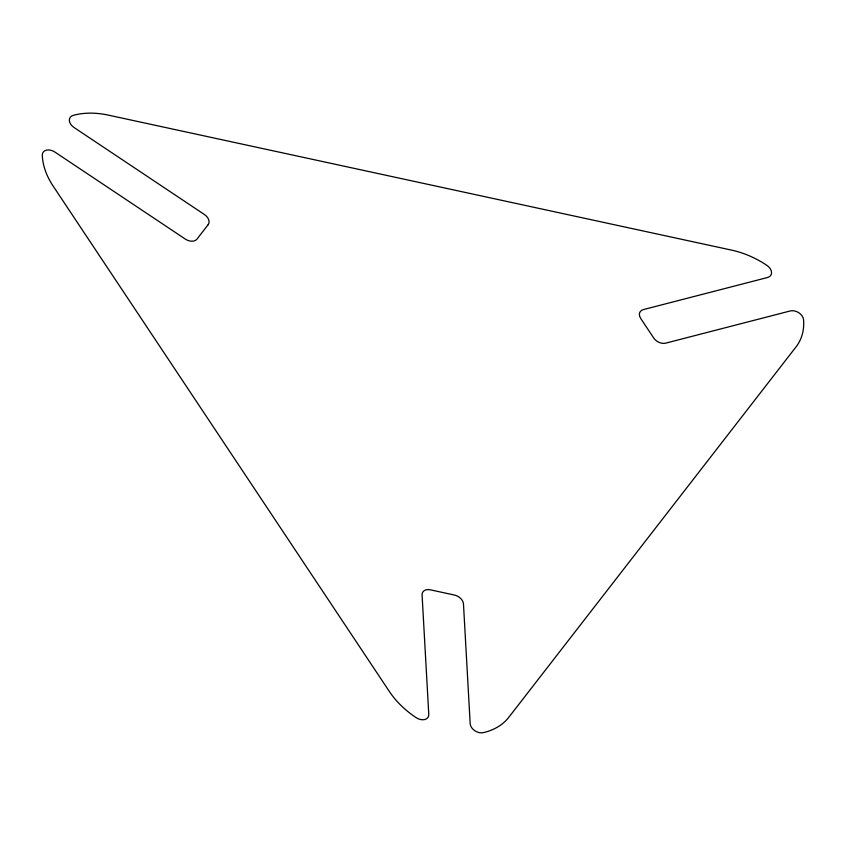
<?xml version="1.0" encoding="UTF-8"?>
<svg xmlns="http://www.w3.org/2000/svg" width="846" height="846" viewBox="0 0 846 846"><rect width="100%" height="100%" fill="white"/><g stroke="black" fill="none" stroke-linecap="round" stroke-linejoin="round"><path stroke-width="1.27" d="M208.105 224.75L196.981 239.101A9.232 6.451 29.8 0 1 185.348 239.101L54.905 152.058A9.232 6.451 29.8 0 0 42.3 155.199A73.888 51.606 29.8 0 0 53.15 186.088L389.319 691.415A73.888 51.606 29.8 0 0 416.243 717.704A9.232 6.451 29.8 0 0 428.774 714.405L422.08 594.939A9.232 6.451 29.8 0 1 430.318 589.821L454.461 595.045A9.232 6.451 29.8 0 1 463.471 603.907L470.186 723.753A9.232 6.451 29.8 0 0 483.278 732.657A73.888 51.606 29.8 0 0 508.806 717.292L795.97 346.976A73.888 51.606 29.8 0 0 803.552 319.64A9.232 6.451 29.8 0 0 790.291 310.947L665.675 343.159A9.232 6.451 29.8 0 1 653.747 338.04L640.729 318.466A9.232 6.451 29.8 0 1 643.351 309.604L767.576 277.499A9.232 6.451 29.8 0 0 766.962 265.422A73.888 51.606 29.8 0 0 731.526 250.109L108.193 115.098A73.888 51.606 29.8 0 0 73.168 115.384A9.232 6.451 29.8 0 0 73.972 127.46L204.415 214.514A9.232 6.451 29.8 0 1 208.105 224.75"/></g></svg>
